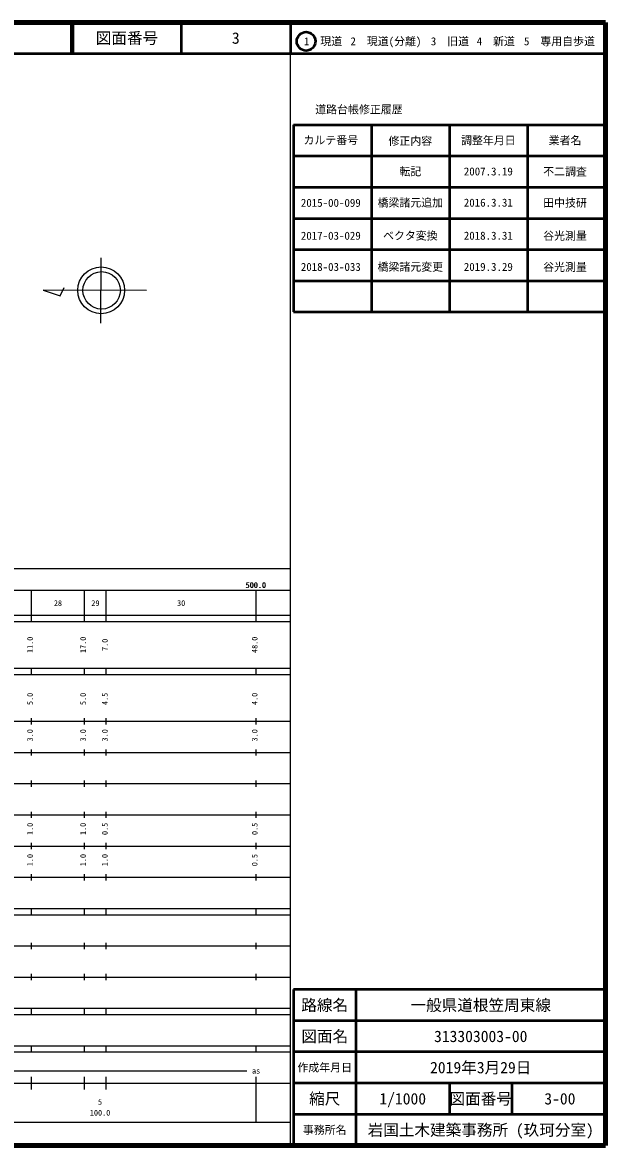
# Model space of a CAD drawing. Units: millimetres, scale not verified. Extents: x 40000 to 680000, y 20000 to 380000.
# Drawn here: x 493128 to 680000, y 20000 to 380000 of the extents above; entities that cross this region are included whole.
import ezdxf
from ezdxf.enums import TextEntityAlignment as Align

# ---------------------------------------------------------------- set-up
doc = ezdxf.new("R2010")
doc.units = ezdxf.units.MM
doc.header["$LTSCALE"] = 1000
for name, color, linetype, lineweight in [('M-BMK-SRVR', 3, 'Continuous', 25), ('M-TTL', 2, 'Continuous', 140), ('M-TTL-BAND', 7, 'Continuous', 25), ('M-TTL-FRAM', 2, 'Continuous', 50), ('M-TTL-LINE', 7, 'Continuous', 50), ('M-TTL-TXT', 7, 'Continuous', 25)]:
    doc.layers.add(name, color=color, linetype=linetype, lineweight=lineweight)
doc.styles.add('ＭＳ ゴシック', font='')
doc.styles.get('ＭＳ ゴシック').set_extended_font_data('MS Gothic')

msp = doc.modelspace()

# ---------------------------------------------------------------- linework, layer by layer
at = {"layer": 'M-BMK-SRVR'}
for p, q in [((518298, 283596), (518381, 304596)), ((532839, 294038), (499810, 294170)), ((499810, 294170), (505175, 292342)), ((505175, 292342), (506531, 295019))]:
    msp.add_line(p, q, dxfattribs=at)
for centre, radius in [((518340, 294138), 7500), ((518497, 294129), 6000)]:
    msp.add_circle(centre, radius, dxfattribs=at)
at = {"layer": 'M-TTL'}
for p, q in [((680000, 380000), (40000, 380000)), ((680000, 20000), (680000, 380000)), ((40000, 20000), (680000, 20000))]:
    msp.add_line(p, q, dxfattribs=at)
at = {"layer": 'M-TTL-BAND'}
for p, q in [((579000, 20000), (579000, 370000)), ((40000, 205000), (579000, 205000)), ((68000, 198000), (579000, 198000)), ((496000, 188000), (496000, 198000)), ((513000, 188000), (513000, 198000)), ((520000, 188000), (520000, 198000)), ((568000, 188000), (568000, 198000)), ((40000, 190000), (579000, 190000)), ((40000, 188000), (579000, 188000)), ((40000, 173000), (579000, 173000)), ((496000, 171000), (496000, 173000)), ((513000, 171000), (513000, 173000)), ((520000, 171000), (520000, 173000)), ((568000, 171000), (568000, 173000)), ((40000, 171000), (579000, 171000)), ((40000, 156000), (579000, 156000)), ((496000, 155000), (496000, 157000)), ((513000, 155000), (513000, 157000)), ((520000, 155000), (520000, 157000)), ((568000, 155000), (568000, 157000)), ((46000, 146000), (579000, 146000)), ((496000, 145000), (496000, 147000)), ((513000, 145000), (513000, 147000)), ((520000, 145000), (520000, 147000)), ((568000, 145000), (568000, 147000)), ((496000, 135000), (496000, 137000)), ((513000, 135000), (513000, 137000)), ((520000, 135000), (520000, 137000)), ((568000, 135000), (568000, 137000)), ((52000, 136000), (579000, 136000)), ((46000, 126000), (579000, 126000)), ((496000, 125000), (496000, 127000)), ((513000, 125000), (513000, 127000)), ((520000, 125000), (520000, 127000)), ((568000, 125000), (568000, 127000)), ((52000, 116000), (579000, 116000)), ((496000, 115000), (496000, 117000)), ((513000, 115000), (513000, 117000)), ((520000, 115000), (520000, 117000)), ((568000, 115000), (568000, 117000)), ((46000, 106000), (579000, 106000)), ((496000, 105000), (496000, 107000)), ((513000, 105000), (513000, 107000)), ((520000, 105000), (520000, 107000)), ((568000, 105000), (568000, 107000)), ((40000, 96000), (579000, 96000)), ((40000, 94000), (579000, 94000)), ((496000, 94000), (496000, 96000)), ((513000, 94000), (513000, 96000)), ((520000, 94000), (520000, 96000)), ((568000, 94000), (568000, 96000)), ((49000, 84000), (579000, 84000)), ((496000, 83000), (496000, 85000)), ((513000, 83000), (513000, 85000)), ((520000, 83000), (520000, 85000)), ((568000, 83000), (568000, 85000)), ((40000, 74000), (579000, 74000)), ((496000, 73000), (496000, 75000)), ((513000, 73000), (513000, 75000)), ((520000, 73000), (520000, 75000)), ((568000, 73000), (568000, 75000)), ((40000, 64000), (579000, 64000)), ((40000, 62000), (579000, 62000)), ((496000, 62000), (496000, 64000)), ((513000, 62000), (513000, 64000)), ((520000, 62000), (520000, 64000)), ((568000, 62000), (568000, 64000)), ((40000, 52000), (579000, 52000)), ((496000, 50000), (496000, 52000)), ((513000, 50000), (513000, 52000)), ((520000, 50000), (520000, 52000)), ((568000, 50000), (568000, 52000)), ((40000, 50000), (579000, 50000)), ((71000, 44000), (565000, 44000)), ((40000, 40000), (579000, 40000)), ((496000, 38000), (496000, 42000)), ((513000, 38000), (513000, 42000)), ((520000, 38000), (520000, 42000)), ((568000, 27500), (568000, 42000)), ((68000, 27500), (579000, 27500))]:
    msp.add_line(p, q, dxfattribs=at)
at = {"layer": 'M-TTL-FRAM'}
for p, q in [((580000, 347197), (580000, 287197)), ((580000, 347197), (680000, 347197)), ((580000, 287197), (680000, 287197)), ((680000, 70000), (580000, 70000)), ((580000, 70000), (580000, 20000))]:
    msp.add_line(p, q, dxfattribs=at)
at = {"layer": 'M-TTL-LINE'}
for p, q in [((508747, 380000), (508747, 370000)), ((509247, 380000), (509247, 370000)), ((543997, 380000), (543997, 370000)), ((579000, 380000), (579000, 370000)), ((40000, 370000), (680000, 370000)), ((605000, 347197), (605000, 287197)), ((630000, 347197), (630000, 287197)), ((655000, 347197), (655000, 287197)), ((580000, 337197), (680000, 337197)), ((580000, 327197), (680000, 327197)), ((580000, 317197), (680000, 317197)), ((580000, 307197), (680000, 307197)), ((580000, 297197), (680000, 297197)), ((600000, 70000), (600000, 20000)), ((680000, 60000), (580000, 60000)), ((680000, 50000), (580000, 50000)), ((680000, 40000), (580000, 40000)), ((630000, 40000), (630000, 30000)), ((650000, 40000), (650000, 30000)), ((680000, 30000), (580000, 30000))]:
    msp.add_line(p, q, dxfattribs=at)
msp.add_circle((584031, 373958), 3000, dxfattribs=at)

# ---------------------------------------------------------------- texts
at = {"layer": 'M-TTL-BAND', "style": 'ＭＳ ゴシック'}
for s, p in [('500.0', (567844, 198195)), ('500.0', (568000, 198195)), ('28', (504500, 192405)), ('29', (516500, 192405)), ('30', (544000, 192405)), ('as', (568000, 42500)), ('5', (518000, 32523)), ('100.0', (518000, 29033))]:
    msp.add_text(s, height=1833, dxfattribs=at).set_placement(p, align=Align.BOTTOM_CENTER)
for s, p in [('11.0', (497000, 180500)), ('17.0', (514000, 180500)), ('7.0', (521000, 180500)), ('48.0', (569000, 180500)), ('5.0', (497000, 163174)), ('5.0', (514000, 163174)), ('4.5', (521000, 163174)), ('4.0', (569000, 163174)), ('3.0', (497000, 151500)), ('3.0', (514000, 151500)), ('3.0', (521000, 151500)), ('3.0', (569000, 151500)), ('1.0', (497000, 121500)), ('1.0', (514000, 121500)), ('0.5', (521000, 121500)), ('0.5', (569000, 121500)), ('1.0', (497000, 111500)), ('1.0', (514000, 111500)), ('1.0', (521000, 111500)), ('0.5', (569000, 111500))]:
    msp.add_text(s, height=1833, rotation=90, dxfattribs=at).set_placement(p, align=Align.BOTTOM_CENTER)
at = {"layer": 'M-TTL-TXT', "style": 'ＭＳ ゴシック'}
for s, height, p in [('図面番号', 3666, (526622, 375000)), ('3', 3666, (561497, 375000)), ('1\u3000現道', 2566, (589448, 373958)), ('2\u3000現道(分離)', 2566, (609619, 373958)), ('3\u3000旧道', 2566, (630121, 373958)), ('4\u3000新道', 2566, (644824, 373958)), ('5\u3000専用自歩道', 2566, (665228, 373958)), ('道路台帳修正履歴', 2566, (600968, 352113)), ('カルテ番号', 2566, (591954, 342277)), ('修正内容', 2566, (617436, 342023)), ('調整年月日', 2566, (642436, 342197)), ('業者名', 2566, (667013, 342197)), ('転記', 2566, (617436, 332245)), ('2007.3.19', 2566, (642436, 332245)), ('不二調査', 2566, (667013, 332189)), ('2015-00-099', 2566, (591954, 322189)), ('橋梁諸元追加', 2566, (617436, 322245)), ('2016.3.31', 2566, (642436, 322245)), ('田中技研', 2566, (667013, 322189)), ('ベクタ変換', 2566, (617436, 311660)), ('谷光測量', 2566, (667013, 311603)), ('2017-03-029', 2566, (591954, 311642)), ('2018.3.31', 2566, (642436, 311660)), ('2018-03-033', 2566, (591954, 301642)), ('橋梁諸元変更', 2566, (617436, 301660)), ('2019.3.29', 2566, (642436, 301660)), ('谷光測量', 2566, (667013, 301603)), ('路線名', 3666, (590000, 65000)), ('路線名', 3666, (590000, 65000)), ('一般県道根笠周東線', 3666, (640000, 65000)), ('図面名', 3666, (590000, 55000)), ('図面名', 3666, (590000, 55000)), ('313303003-00', 3666, (640000, 55000)), ('2019年3月29日', 3666, (640000, 45000)), ('作成年月日', 2566, (590000, 45000)), ('作成年月日', 2566, (590000, 45000)), ('縮尺', 3666, (590000, 35000)), ('縮尺', 3666, (590000, 35000)), ('1/1000', 3666, (615000, 35000)), ('図面番号', 3666, (640000, 35000)), ('図面番号', 3666, (640000, 35000)), (' 3-00', 3666, (664125, 35000)), ('事務所名', 2566, (590000, 25000)), ('事務所名', 2566, (590000, 25000)), ('岩国土木建築事務所 (玖珂分室)', 3666, (640000, 25000))]:
    msp.add_text(s, height=height, dxfattribs=at).set_placement(p, align=Align.MIDDLE_CENTER)

doc.saveas('drawing.dxf')
